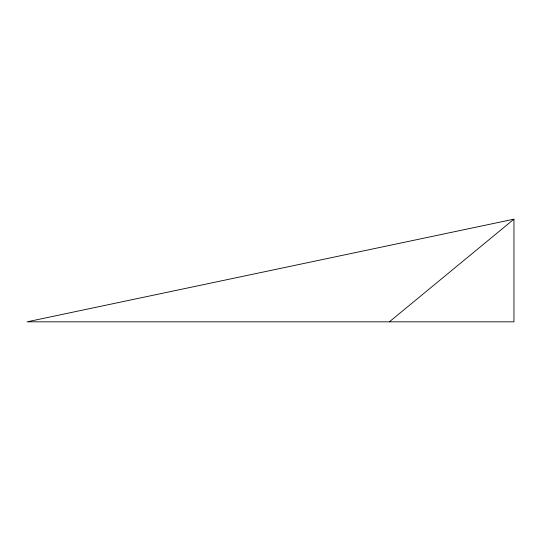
<?xml version="1.0" encoding="UTF-8"?>
<svg xmlns="http://www.w3.org/2000/svg" width="541" height="541" viewBox="0 0 541 541"><rect width="100%" height="100%" fill="white"/><g stroke="black" fill="none" stroke-linecap="round" stroke-linejoin="round"><path stroke-width="0.81" d="M389.364 321.827L513.95 219.173L513.95 321.827L27.05 321.827L513.95 219.173"/></g></svg>
